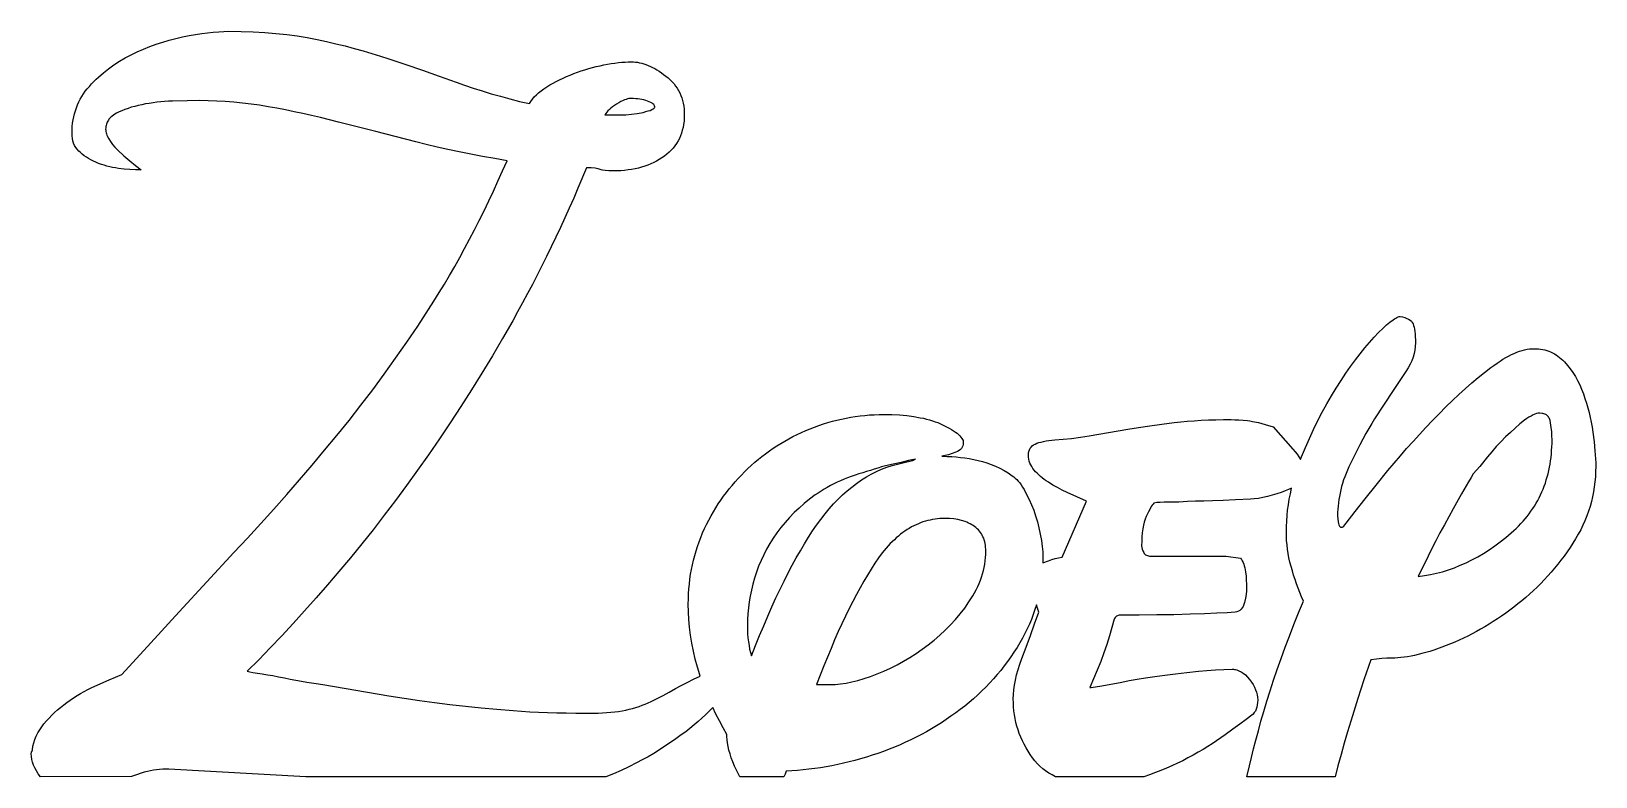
# Model space of a CAD drawing. Extents: x 23 to 173, y 20 to 91.
import ezdxf

# ---------------------------------------------------------------- set-up
doc = ezdxf.new("R2010")
doc.units = 0
doc.layers.add('CAMADA_1', color=18, linetype='CONTINUOUS')

msp = doc.modelspace()

# ---------------------------------------------------------------- linework, layer by layer
at = {"layer": 'CAMADA_1'}
for points in [[(119.34, 36.41), (119.19, 35.94), (119.03, 35.47), (118.86, 35.01), (118.67, 34.55), (118.47, 34.1), (118.25, 33.66), (118.02, 33.22), (117.77, 32.78), (117.49, 32.32), (117.2, 31.87), (116.9, 31.43), (116.59, 31), (116.27, 30.57), (115.94, 30.15), (115.6, 29.75), (115.25, 29.34), (114.89, 28.95), (114.52, 28.56), (114.14, 28.19), (113.75, 27.82), (113.35, 27.45), (112.94, 27.1), (112.52, 26.75), (112.08, 26.42), (111.64, 26.09), (111.19, 25.77), (110.74, 25.46), (110.28, 25.15), (109.81, 24.86), (109.34, 24.58), (108.86, 24.3), (108.37, 24.04), (107.87, 23.78), (107.37, 23.53), (106.86, 23.29), (106.34, 23.06), (105.82, 22.84), (105.29, 22.63), (104.76, 22.43), (104.21, 22.24), (103.67, 22.06), (103.12, 21.88), (102.57, 21.72), (102.03, 21.57), (101.48, 21.43), (100.93, 21.29), (100.39, 21.17), (99.84, 21.06), (99.29, 20.96), (98.75, 20.87), (98.2, 20.79), (97.65, 20.72), (97.11, 20.66), (96.56, 20.61), (96.02, 20.57), (95.47, 20.54), (95.37, 20.27), (95.24, 20.01), (91.06, 20.01), (90.8, 20.52), (90.56, 21.02), (90.39, 21.43), (90.24, 21.82), (90.12, 22.19), (90.02, 22.55), (89.94, 22.9), (89.88, 23.23), (89.84, 23.54), (89.83, 23.84), (89.83, 24.04), (89.46, 24.68), (89.11, 25.33), (88.78, 25.97), (88.47, 26.61), (88.14, 26.27), (87.8, 25.93), (87.44, 25.6), (87.07, 25.27), (86.69, 24.95), (86.29, 24.62), (85.89, 24.3), (85.47, 23.99), (84.95, 23.62), (84.44, 23.26), (83.91, 22.91), (83.38, 22.57), (82.84, 22.24), (82.3, 21.92), (81.75, 21.61), (81.19, 21.32), (80.47, 20.95), (79.74, 20.61), (79, 20.3), (78.27, 20.01), (49.66, 20.01), (36.6, 20.73), (36.3, 20.73), (36.01, 20.73), (35.72, 20.71), (35.43, 20.68), (35.14, 20.64), (34.85, 20.58), (34.55, 20.51), (34.26, 20.44), (33.97, 20.34), (33.5, 20.18), (33.04, 20.02), (24.35, 20.01), (24.14, 20.29), (23.97, 20.57), (23.82, 20.85), (23.7, 21.12), (23.6, 21.39), (23.53, 21.66), (23.49, 21.93), (23.48, 22.19), (23.49, 22.35), (23.51, 22.4), (23.53, 22.43), (23.55, 22.46), (23.56, 22.49), (23.58, 22.58), (23.64, 22.92), (23.72, 23.24), (23.82, 23.57), (23.95, 23.88), (24.1, 24.19), (24.28, 24.48), (24.47, 24.77), (24.69, 25.06), (24.93, 25.33), (25.18, 25.6), (25.43, 25.87), (25.7, 26.13), (25.98, 26.38), (26.27, 26.62), (26.57, 26.86), (26.88, 27.1), (27.2, 27.32), (27.52, 27.54), (27.85, 27.75), (28.18, 27.95), (28.52, 28.14), (28.86, 28.32), (29.2, 28.49), (29.55, 28.65), (30.9, 29.25), (32.13, 29.77), (34.87, 32.79), (37.57, 35.73), (40.21, 38.6), (42.81, 41.38), (44.09, 42.76), (45.36, 44.14), (46.61, 45.52), (47.84, 46.92), (49.06, 48.32), (50.26, 49.72), (51.45, 51.14), (52.63, 52.55), (53.78, 53.98), (54.92, 55.44), (56.04, 56.91), (57.14, 58.4), (58.23, 59.91), (59.29, 61.43), (60.34, 62.98), (61.37, 64.55), (61.88, 65.35), (62.38, 66.16), (62.88, 66.98), (63.37, 67.81), (63.86, 68.65), (64.34, 69.51), (64.81, 70.38), (65.28, 71.26), (65.75, 72.15), (66.21, 73.05), (66.66, 73.97), (67.11, 74.9), (67.55, 75.84), (67.99, 76.8), (68.43, 77.76), (68.85, 78.74), (67.68, 78.94), (66.52, 79.14), (65.4, 79.36), (64.3, 79.58), (63.22, 79.81), (62.18, 80.04), (61.15, 80.28), (60.16, 80.54), (56.34, 81.52), (52.77, 82.43), (51.06, 82.85), (50.21, 83.05), (49.37, 83.23), (48.54, 83.41), (47.71, 83.58), (46.89, 83.74), (46.07, 83.89), (45.25, 84.02), (44.44, 84.14), (43.62, 84.24), (42.8, 84.33), (41.98, 84.39), (41.16, 84.43), (40.34, 84.46), (39.51, 84.47), (38.33, 84.46), (36.94, 84.42), (36.56, 84.41), (36.19, 84.38), (35.82, 84.35), (35.45, 84.31), (35.09, 84.27), (34.73, 84.21), (34.37, 84.15), (34.02, 84.08), (33.67, 84.01), (33.34, 83.92), (33.02, 83.83), (32.71, 83.73), (32.41, 83.62), (32.13, 83.51), (31.85, 83.39), (31.59, 83.26), (31.35, 83.12), (31.15, 82.96), (31.05, 82.88), (30.97, 82.79), (30.89, 82.71), (30.83, 82.61), (30.77, 82.52), (30.71, 82.42), (30.67, 82.32), (30.64, 82.21), (30.61, 82.1), (30.59, 81.99), (30.58, 81.87), (30.57, 81.75), (30.58, 81.64), (30.59, 81.53), (30.61, 81.41), (30.64, 81.3), (30.69, 81.18), (30.74, 81.06), (30.86, 80.82), (31.03, 80.56), (31.23, 80.3), (31.46, 80.03), (31.74, 79.76), (32.31, 79.22), (32.88, 78.73), (33.43, 78.27), (33.97, 77.86), (33.43, 77.87), (32.89, 77.9), (32.34, 77.95), (31.79, 78.01), (31.51, 78.05), (31.23, 78.1), (30.96, 78.16), (30.69, 78.23), (30.43, 78.31), (30.16, 78.39), (29.9, 78.49), (29.65, 78.59), (29.4, 78.71), (29.16, 78.82), (28.94, 78.95), (28.73, 79.08), (28.52, 79.22), (28.34, 79.36), (28.16, 79.51), (28, 79.66), (27.85, 79.83), (27.72, 80), (27.61, 80.2), (27.52, 80.4), (27.45, 80.62), (27.4, 80.86), (27.37, 81.1), (27.37, 81.36), (27.37, 81.69), (27.39, 82.01), (27.42, 82.32), (27.47, 82.63), (27.53, 82.93), (27.6, 83.22), (27.68, 83.51), (27.78, 83.79), (27.89, 84.07), (28.01, 84.34), (28.15, 84.6), (28.29, 84.86), (28.46, 85.11), (28.63, 85.36), (28.82, 85.6), (29.02, 85.83), (29.23, 86.06), (29.44, 86.28), (29.66, 86.5), (29.89, 86.71), (30.35, 87.12), (30.84, 87.51), (31.35, 87.87), (31.88, 88.22), (32.43, 88.54), (33, 88.84), (33.59, 89.13), (34.18, 89.39), (34.78, 89.63), (35.39, 89.85), (36.01, 90.05), (36.63, 90.24), (37.27, 90.4), (37.91, 90.54), (38.54, 90.67), (39.15, 90.78), (39.74, 90.87), (40.3, 90.94), (40.84, 91), (41.36, 91.04), (41.85, 91.07), (42.33, 91.08), (43.5, 91.07), (44.64, 91.03), (45.74, 90.97), (46.81, 90.88), (47.84, 90.77), (48.84, 90.64), (49.8, 90.48), (50.27, 90.4), (50.73, 90.3), (51.64, 90.1), (52.53, 89.89), (53.4, 89.68), (54.27, 89.45), (55.12, 89.22), (55.95, 88.97), (56.77, 88.72), (57.58, 88.45), (59.19, 87.91), (60.79, 87.36), (62.39, 86.8), (63.99, 86.22), (64.81, 85.93), (65.63, 85.66), (66.48, 85.39), (67.35, 85.13), (68.23, 84.88), (69.13, 84.64), (70.05, 84.4), (70.99, 84.18), (71.12, 84.4), (71.28, 84.61), (71.45, 84.82), (71.65, 85.02), (71.86, 85.22), (72.1, 85.41), (72.36, 85.6), (72.64, 85.78), (72.94, 85.96), (73.24, 86.14), (73.55, 86.3), (73.87, 86.46), (74.19, 86.62), (74.53, 86.77), (74.87, 86.91), (75.22, 87.05), (75.57, 87.18), (75.92, 87.3), (76.28, 87.41), (76.64, 87.52), (77, 87.62), (77.36, 87.71), (77.72, 87.8), (78.08, 87.87), (78.79, 88), (79.14, 88.05), (79.47, 88.09), (79.79, 88.12), (80.11, 88.15), (80.41, 88.16), (80.71, 88.16), (80.9, 88.16), (81.1, 88.14), (81.3, 88.12), (81.5, 88.08), (81.7, 88.03), (81.9, 87.97), (82.1, 87.9), (82.31, 87.82), (82.52, 87.73), (82.73, 87.63), (82.94, 87.52), (83.15, 87.4), (83.36, 87.27), (83.58, 87.12), (83.79, 86.97), (84.01, 86.8), (84.22, 86.63), (84.42, 86.45), (84.6, 86.26), (84.78, 86.06), (84.93, 85.86), (85.08, 85.65), (85.21, 85.43), (85.32, 85.2), (85.42, 84.97), (85.51, 84.72), (85.59, 84.47), (85.65, 84.22), (85.7, 83.95), (85.73, 83.68), (85.75, 83.4), (85.76, 83.11), (85.75, 82.8), (85.73, 82.5), (85.69, 82.2), (85.64, 81.92), (85.57, 81.64), (85.49, 81.37), (85.4, 81.11), (85.29, 80.86), (85.16, 80.62), (85.02, 80.39), (84.86, 80.17), (84.69, 79.95), (84.51, 79.74), (84.31, 79.55), (84.09, 79.36), (83.86, 79.18), (83.62, 79.01), (83.37, 78.85), (83.11, 78.7), (82.85, 78.56), (82.57, 78.43), (82.29, 78.32), (81.99, 78.21), (81.69, 78.12), (81.38, 78.04), (81.06, 77.97), (80.73, 77.9), (80.39, 77.86), (80.05, 77.82), (79.69, 77.79), (79.33, 77.77), (78.96, 77.77), (78.55, 77.78), (78.22, 77.8), (77.95, 77.85), (77.84, 77.88), (77.74, 77.91), (77.65, 77.95), (77.53, 77.98), (77.4, 78), (77.25, 78.02), (76.88, 78.05), (76.43, 78.06), (75.62, 76.13), (75.21, 75.18), (74.79, 74.23), (74.37, 73.3), (73.94, 72.37), (73.51, 71.44), (73.07, 70.53), (72.62, 69.62), (72.18, 68.72), (71.72, 67.83), (71.27, 66.95), (70.8, 66.07), (70.34, 65.2), (69.86, 64.34), (69.39, 63.48), (68.42, 61.8), (67.45, 60.14), (66.46, 58.5), (65.46, 56.89), (64.46, 55.31), (63.44, 53.75), (62.41, 52.21), (61.37, 50.71), (60.32, 49.23), (59.27, 47.77), (58.21, 46.34), (57.14, 44.94), (56.07, 43.56), (55, 42.21), (53.91, 40.88), (52.82, 39.58), (51.73, 38.31), (50.64, 37.06), (49.54, 35.83), (48.45, 34.63), (47.36, 33.45), (46.26, 32.3), (45.17, 31.17), (44.08, 30.06), (44.31, 30.01), (44.62, 29.95), (45.49, 29.82), (46, 29.74), (46.53, 29.65), (47.07, 29.54), (47.62, 29.43), (48.18, 29.31), (48.72, 29.21), (49.24, 29.12), (49.76, 29.04), (50.65, 28.91), (51.27, 28.8), (57.58, 27.73), (59.04, 27.5), (60.5, 27.28), (61.95, 27.08), (63.41, 26.9), (64.88, 26.74), (66.38, 26.59), (67.89, 26.45), (69.44, 26.32), (70.22, 26.26), (71.03, 26.21), (71.86, 26.17), (72.72, 26.14), (73.59, 26.11), (74.48, 26.09), (75.4, 26.08), (76.33, 26.08), (77.11, 26.08), (77.54, 26.08), (77.96, 26.1), (78.36, 26.12), (78.75, 26.15), (79.13, 26.19), (79.49, 26.24), (79.84, 26.3), (80.17, 26.37), (80.5, 26.45), (80.82, 26.53), (81.13, 26.62), (81.44, 26.72), (81.74, 26.83), (82.03, 26.94), (82.32, 27.06), (82.6, 27.19), (83.17, 27.47), (83.74, 27.77), (84.33, 28.08), (84.93, 28.41), (85.46, 28.7), (86.02, 28.99), (86.63, 29.3), (87.27, 29.61), (87.14, 30.03), (87.02, 30.45), (86.81, 31.22), (86.63, 31.99), (86.48, 32.75), (86.36, 33.51), (86.26, 34.26), (86.2, 35), (86.15, 35.74), (86.14, 36.47), (86.15, 36.96), (86.17, 37.44), (86.2, 37.91), (86.24, 38.38), (86.29, 38.84), (86.36, 39.31), (86.44, 39.76), (86.53, 40.21), (86.63, 40.66), (86.75, 41.1), (86.88, 41.54), (87.02, 41.97), (87.17, 42.4), (87.33, 42.83), (87.51, 43.25), (87.7, 43.66), (87.89, 44.07), (88.1, 44.47), (88.31, 44.87), (88.54, 45.26), (88.77, 45.64), (89, 46.02), (89.25, 46.39), (89.51, 46.75), (89.77, 47.1), (90.04, 47.45), (90.32, 47.79), (90.6, 48.13), (90.9, 48.45), (91.2, 48.77), (91.51, 49.09), (91.82, 49.4), (92.15, 49.69), (92.48, 49.99), (92.82, 50.27), (93.16, 50.54), (93.51, 50.81), (93.87, 51.07), (94.23, 51.32), (94.59, 51.56), (94.97, 51.79), (95.35, 52.01), (95.73, 52.23), (96.12, 52.44), (96.52, 52.64), (96.93, 52.83), (97.34, 53.01), (97.75, 53.18), (98.17, 53.35), (98.6, 53.5), (99.02, 53.65), (99.45, 53.78), (99.88, 53.9), (100.31, 54.01), (100.75, 54.11), (101.19, 54.2), (101.63, 54.28), (102.07, 54.35), (102.52, 54.41), (102.97, 54.46), (103.42, 54.5), (103.88, 54.52), (104.34, 54.54), (104.8, 54.54), (105.56, 54.53), (106.28, 54.5), (106.98, 54.44), (107.64, 54.35), (108.26, 54.24), (108.57, 54.18), (108.86, 54.11), (109.14, 54.03), (109.42, 53.95), (109.69, 53.86), (109.95, 53.77), (110.51, 53.5), (111.01, 53.25), (111.23, 53.12), (111.43, 52.99), (111.61, 52.87), (111.77, 52.75), (111.91, 52.63), (112.03, 52.51), (112.14, 52.39), (112.22, 52.27), (112.29, 52.16), (112.34, 52.05), (112.37, 51.93), (112.37, 51.82), (112.36, 51.68), (112.33, 51.55), (112.27, 51.43), (112.19, 51.31), (112.09, 51.21), (111.96, 51.11), (111.82, 51.03), (111.65, 50.95), (111.29, 50.82), (110.95, 50.71), (110.63, 50.62), (110.33, 50.56), (110.43, 50.56), (110.84, 50.55), (111.26, 50.54), (111.68, 50.51), (112.1, 50.46), (112.51, 50.41), (112.94, 50.34), (113.36, 50.26), (113.78, 50.17), (114.21, 50.06), (114.62, 49.94), (115.04, 49.79), (115.45, 49.61), (115.85, 49.42), (116.25, 49.21), (116.65, 48.97), (117.04, 48.71), (117.18, 48.61), (117.33, 48.49), (117.47, 48.35), (117.61, 48.19), (117.75, 48.02), (117.89, 47.83), (118.02, 47.63), (118.16, 47.4), (118.41, 46.93), (118.65, 46.44), (118.88, 45.94), (119.08, 45.41), (119.26, 44.87), (119.43, 44.31), (119.58, 43.73), (119.71, 43.13), (119.82, 42.54), (119.89, 41.97), (119.94, 41.44), (119.95, 40.94), (119.95, 40.4), (120.48, 40.6), (120.8, 40.72), (121.13, 40.81), (121.46, 40.89), (121.79, 40.94), (124.13, 46.29), (122.28, 47.11), (121.8, 47.34), (121.34, 47.57), (120.9, 47.82), (120.48, 48.08), (120.28, 48.22), (120.09, 48.36), (119.9, 48.5), (119.73, 48.64), (119.56, 48.79), (119.41, 48.94), (119.26, 49.09), (119.12, 49.25), (119, 49.41), (118.89, 49.58), (118.8, 49.74), (118.72, 49.92), (118.66, 50.1), (118.62, 50.28), (118.6, 50.47), (118.59, 50.66), (118.6, 50.85), (118.63, 51.02), (118.68, 51.17), (118.75, 51.32), (118.83, 51.44), (118.94, 51.55), (119.07, 51.65), (119.22, 51.73), (119.39, 51.8), (119.57, 51.86), (119.78, 51.92), (120.01, 51.97), (120.26, 52.02), (120.52, 52.06), (120.81, 52.09), (121.11, 52.12), (121.9, 52.18), (122.7, 52.26), (123.53, 52.37), (124.37, 52.51), (128.06, 53.14), (129.08, 53.3), (130.16, 53.46), (131.29, 53.62), (132.48, 53.77), (133.1, 53.84), (133.73, 53.9), (134.39, 53.95), (135.06, 53.99), (135.75, 54.02), (136.45, 54.04), (137.18, 54.06), (137.92, 54.06), (138.27, 54.05), (138.65, 54.04), (139.05, 54.01), (139.48, 53.96), (139.71, 53.93), (139.96, 53.89), (140.52, 53.77), (141.17, 53.6), (141.91, 53.38), (143.8, 51.24), (144.01, 50.99), (144.21, 50.75), (144.38, 50.5), (144.53, 50.26), (144.62, 50.51), (144.99, 51.4), (145.37, 52.27), (145.77, 53.13), (146.17, 53.96), (146.59, 54.77), (147.03, 55.55), (147.47, 56.32), (147.93, 57.07), (148.39, 57.79), (148.85, 58.47), (149.31, 59.13), (149.76, 59.75), (150.21, 60.34), (150.66, 60.89), (151.11, 61.42), (151.55, 61.91), (151.97, 62.36), (152.37, 62.75), (152.73, 63.08), (153.05, 63.36), (153.35, 63.58), (153.48, 63.67), (153.61, 63.74), (153.73, 63.8), (153.84, 63.85), (153.94, 63.88), (154.04, 63.9), (154.27, 63.85), (154.49, 63.79), (154.68, 63.71), (154.84, 63.63), (154.98, 63.53), (155.1, 63.43), (155.19, 63.31), (155.26, 63.18), (155.31, 63.03), (155.36, 62.86), (155.4, 62.67), (155.43, 62.45), (155.45, 62.21), (155.47, 61.95), (155.48, 61.67), (155.49, 61.37), (155.47, 61.03), (155.43, 60.69), (155.36, 60.35), (155.26, 60.01), (155.13, 59.67), (154.98, 59.33), (154.79, 58.99), (154.58, 58.65), (153.38, 56.84), (151.59, 54.13), (151.32, 53.68), (151.04, 53.21), (150.76, 52.72), (150.47, 52.2), (150.18, 51.66), (149.89, 51.09), (149.29, 49.87), (149.14, 49.56), (149, 49.24), (148.87, 48.92), (148.75, 48.61), (148.64, 48.3), (148.54, 47.98), (148.45, 47.67), (148.37, 47.36), (148.3, 47.05), (148.24, 46.74), (148.18, 46.43), (148.14, 46.12), (148.11, 45.81), (148.08, 45.51), (148.07, 45.2), (148.06, 44.89), (148.08, 44.61), (148.11, 44.31), (148.14, 44.16), (148.19, 44.02), (148.25, 43.91), (148.34, 43.81), (148.52, 43.81), (148.54, 43.81), (148.57, 43.83), (148.65, 43.9), (148.75, 44.01), (148.88, 44.17), (149.74, 45.3), (150.69, 46.51), (151.73, 47.81), (152.86, 49.19), (153.45, 49.9), (154.05, 50.6), (154.65, 51.29), (155.26, 51.98), (155.87, 52.65), (156.49, 53.32), (157.12, 53.97), (157.75, 54.62), (158.38, 55.26), (159.01, 55.87), (159.63, 56.45), (160.25, 57.01), (160.86, 57.55), (161.47, 58.06), (162.08, 58.55), (162.68, 59.01), (162.98, 59.23), (163.27, 59.44), (163.56, 59.63), (163.84, 59.81), (164.11, 59.97), (164.38, 60.12), (164.65, 60.25), (164.91, 60.37), (165.16, 60.48), (165.41, 60.57), (165.66, 60.65), (165.9, 60.71), (166.13, 60.76), (166.36, 60.8), (166.58, 60.82), (166.8, 60.82), (167.01, 60.82), (167.22, 60.8), (167.43, 60.78), (167.63, 60.74), (167.82, 60.7), (168.01, 60.65), (168.2, 60.58), (168.38, 60.51), (168.56, 60.42), (168.74, 60.33), (168.91, 60.22), (169.07, 60.11), (169.24, 59.99), (169.39, 59.85), (169.55, 59.71), (169.7, 59.56), (169.98, 59.23), (170.25, 58.89), (170.5, 58.54), (170.74, 58.16), (170.95, 57.78), (171.16, 57.38), (171.34, 56.96), (171.51, 56.52), (171.66, 56.08), (171.8, 55.63), (171.93, 55.18), (172.05, 54.73), (172.16, 54.26), (172.25, 53.8), (172.34, 53.33), (172.41, 52.86), (172.53, 51.94), (172.61, 51.09), (172.67, 50.31), (172.68, 49.95), (172.68, 49.6), (172.67, 49.1), (172.65, 48.61), (172.61, 48.13), (172.55, 47.65), (172.47, 47.17), (172.38, 46.7), (172.27, 46.24), (172.14, 45.78), (172, 45.32), (171.83, 44.87), (171.66, 44.42), (171.46, 43.98), (171.25, 43.55), (171.02, 43.12), (170.77, 42.69), (170.51, 42.27), (170.24, 41.85), (169.95, 41.45), (169.66, 41.04), (169.37, 40.65), (169.06, 40.26), (168.75, 39.88), (168.44, 39.51), (168.11, 39.15), (167.78, 38.79), (167.44, 38.44), (167.1, 38.09), (166.74, 37.75), (166.38, 37.42), (166.02, 37.1), (165.64, 36.79), (165.26, 36.48), (164.88, 36.18), (164.49, 35.88), (164.1, 35.6), (163.71, 35.32), (163.31, 35.06), (162.91, 34.8), (162.52, 34.55), (162.12, 34.3), (161.71, 34.07), (161.31, 33.85), (160.9, 33.63), (160.49, 33.42), (160.08, 33.22), (159.67, 33.03), (159.25, 32.85), (158.83, 32.67), (158.01, 32.36), (157.23, 32.08), (156.85, 31.96), (156.48, 31.85), (156.11, 31.75), (155.76, 31.66), (155.41, 31.58), (155.07, 31.51), (154.74, 31.45), (154.42, 31.4), (154.11, 31.37), (153.81, 31.34), (153.51, 31.32), (153.22, 31.32), (152.76, 31.31), (152.27, 31.27), (151.76, 31.22), (151.23, 31.14), (150.58, 29.25), (150, 27.48), (149.48, 25.83), (149.01, 24.3), (148.7, 23.21), (148.39, 22.13), (148.1, 21.06), (147.83, 20.01), (139.41, 20.01), (139.65, 21.04), (139.84, 21.84), (140.04, 22.66), (140.27, 23.51), (140.51, 24.39), (140.76, 25.3), (141.04, 26.24), (141.33, 27.2), (141.64, 28.19), (141.96, 29.21), (142.31, 30.24), (142.68, 31.29), (143.06, 32.35), (143.47, 33.42), (143.9, 34.52), (144.34, 35.62), (144.81, 36.75), (144.63, 37.16), (144.46, 37.57), (144.3, 37.98), (144.15, 38.39), (144.01, 38.8), (143.87, 39.22), (143.75, 39.63), (143.63, 40.05), (143.52, 40.47), (143.43, 40.89), (143.35, 41.3), (143.29, 41.71), (143.24, 42.13), (143.2, 42.54), (143.18, 42.95), (143.18, 43.36), (143.18, 43.87), (143.21, 44.39), (143.25, 44.91), (143.3, 45.42), (143.37, 45.94), (143.45, 46.46), (143.56, 46.98), (143.67, 47.51), (143.38, 47.38), (143.07, 47.26), (142.67, 47.12), (142.26, 46.98), (141.82, 46.85), (141.37, 46.72), (140.93, 46.62), (140.51, 46.54), (140.12, 46.5), (139.77, 46.48), (138.34, 46.4), (137.15, 46.34), (136.15, 46.3), (135.3, 46.29), (134.52, 46.27), (133.74, 46.24), (132.92, 46.2), (132, 46.19), (131.54, 46.18), (131.15, 46.17), (130.81, 46.14), (130.54, 46.09), (130.46, 46.01), (130.38, 45.9), (130.3, 45.78), (130.21, 45.63), (130.02, 45.27), (129.81, 44.83), (129.71, 44.57), (129.62, 44.29), (129.54, 43.98), (129.48, 43.64), (129.43, 43.27), (129.4, 42.88), (129.38, 42.46), (129.37, 42.01), (129.38, 41.86), (129.42, 41.71), (129.48, 41.55), (129.57, 41.38), (129.62, 41.3), (129.68, 41.23), (129.75, 41.17), (129.83, 41.13), (129.92, 41.09), (130.02, 41.06), (130.13, 41.05), (130.25, 41.04), (137.44, 41.04), (138.8, 40.85), (138.89, 40.72), (138.97, 40.58), (139.05, 40.43), (139.11, 40.28), (139.17, 40.11), (139.22, 39.93), (139.25, 39.74), (139.28, 39.53), (139.33, 39.13), (139.36, 38.74), (139.37, 38.38), (139.38, 38.03), (139.37, 37.72), (139.33, 37.38), (139.27, 37.02), (139.19, 36.62), (139.13, 36.42), (139.06, 36.25), (138.97, 36.1), (138.87, 35.98), (138.75, 35.87), (138.62, 35.79), (138.47, 35.73), (138.31, 35.7), (137.53, 35.65), (136.55, 35.6), (135.37, 35.55), (133.99, 35.5), (132.46, 35.46), (130.84, 35.43), (129.13, 35.41), (127.33, 35.4), (127.24, 35.4), (127.15, 35.38), (127.07, 35.35), (126.99, 35.31), (126.92, 35.25), (126.86, 35.19), (126.8, 35.11), (126.75, 35.02), (126.54, 34.23), (126.31, 33.44), (126.06, 32.63), (125.78, 31.81), (125.47, 30.98), (125.15, 30.16), (124.79, 29.33), (124.42, 28.51), (124.55, 28.51), (124.75, 28.54), (125.38, 28.64), (126.28, 28.81), (127.48, 29.04), (128.18, 29.17), (128.94, 29.3), (129.76, 29.43), (130.65, 29.56), (131.6, 29.69), (132.61, 29.82), (133.68, 29.94), (134.81, 30.06), (135.6, 30.15), (136.42, 30.21), (137.23, 30.24), (138.02, 30.26), (138.13, 30.25), (138.24, 30.24), (138.34, 30.22), (138.45, 30.19), (138.66, 30.12), (138.87, 30.01), (139.07, 29.88), (139.28, 29.71), (139.48, 29.51), (139.67, 29.28), (139.85, 29.04), (140.01, 28.8), (140.15, 28.56), (140.25, 28.31), (140.34, 28.07), (140.4, 27.83), (140.44, 27.58), (140.45, 27.34), (140.44, 27.08), (140.41, 26.85), (140.37, 26.63), (140.3, 26.44), (140.22, 26.27), (140.12, 26.12), (140, 25.99), (139.87, 25.88), (139.34, 25.47), (138.75, 25.02), (138.08, 24.53), (137.34, 23.99), (136.94, 23.71), (136.53, 23.43), (136.11, 23.16), (135.68, 22.88), (135.23, 22.61), (134.76, 22.34), (134.28, 22.07), (133.79, 21.8), (133.29, 21.54), (132.79, 21.29), (132.27, 21.05), (131.75, 20.82), (131.22, 20.61), (130.69, 20.4), (130.14, 20.2), (129.59, 20.01), (121.15, 20.01), (120.83, 20.18), (120.52, 20.36), (120.22, 20.56), (119.94, 20.77), (119.68, 21.01), (119.43, 21.25), (119.2, 21.52), (118.98, 21.8), (118.75, 22.12), (118.54, 22.44), (118.35, 22.77), (118.17, 23.1), (118, 23.44), (117.85, 23.78), (117.71, 24.12), (117.59, 24.47), (117.48, 24.83), (117.39, 25.19), (117.31, 25.55), (117.25, 25.92), (117.19, 26.29), (117.16, 26.67), (117.14, 27.05), (117.13, 27.44), (117.14, 27.86), (117.18, 28.3), (117.25, 28.75), (117.34, 29.22), (117.45, 29.71), (117.59, 30.22), (117.76, 30.74), (117.96, 31.28), (118.37, 32.37), (118.77, 33.47), (119.17, 34.58), (119.56, 35.7), (119.45, 36.07)], [(80.61, 84.67), (80.48, 84.66), (80.35, 84.63), (80.2, 84.59), (80.04, 84.53), (79.87, 84.46), (79.69, 84.37), (79.5, 84.26), (79.3, 84.13), (79.1, 84), (78.92, 83.87), (78.75, 83.74), (78.61, 83.61), (78.47, 83.48), (78.36, 83.36), (78.26, 83.23), (78.18, 83.11), (79.64, 83.11), (79.91, 83.11), (80.18, 83.13), (80.72, 83.17), (81.27, 83.25), (81.82, 83.35), (82.09, 83.42), (82.31, 83.48), (82.5, 83.54), (82.66, 83.61), (82.78, 83.68), (82.87, 83.75), (82.92, 83.82), (82.94, 83.85), (82.94, 83.89), (82.93, 83.96), (82.9, 84.03), (82.85, 84.1), (82.77, 84.17), (82.68, 84.23), (82.56, 84.3), (82.42, 84.36), (82.26, 84.42), (82.09, 84.48), (81.91, 84.53), (81.72, 84.57), (81.53, 84.6), (81.34, 84.63), (81.13, 84.65), (80.92, 84.66), (80.71, 84.67)], [(155.76, 39.1), (156.34, 39.18), (156.93, 39.28), (157.5, 39.41), (158.08, 39.56), (158.65, 39.74), (159.21, 39.94), (159.77, 40.17), (160.33, 40.41), (160.88, 40.69), (161.43, 40.98), (161.97, 41.3), (162.51, 41.65), (163.05, 42.02), (163.58, 42.41), (164.1, 42.82), (164.63, 43.26), (164.87, 43.48), (165.1, 43.69), (165.32, 43.91), (165.54, 44.14), (165.75, 44.36), (165.95, 44.6), (166.14, 44.83), (166.33, 45.07), (166.51, 45.32), (166.68, 45.57), (166.84, 45.82), (167, 46.08), (167.15, 46.34), (167.29, 46.61), (167.42, 46.88), (167.55, 47.16), (167.66, 47.44), (167.77, 47.72), (167.88, 48.01), (167.97, 48.3), (168.06, 48.6), (168.14, 48.9), (168.21, 49.2), (168.28, 49.51), (168.33, 49.82), (168.38, 50.14), (168.42, 50.46), (168.46, 50.79), (168.48, 51.12), (168.5, 51.45), (168.52, 51.79), (168.52, 52.13), (168.51, 52.51), (168.49, 52.9), (168.44, 53.32), (168.38, 53.76), (168.34, 53.98), (168.31, 54.07), (168.27, 54.16), (168.22, 54.24), (168.17, 54.32), (168.12, 54.38), (168.06, 54.44), (167.99, 54.5), (167.91, 54.54), (167.83, 54.58), (167.75, 54.61), (167.65, 54.64), (167.56, 54.65), (167.34, 54.67), (167.2, 54.66), (167.05, 54.63), (166.88, 54.57), (166.71, 54.5), (166.52, 54.4), (166.32, 54.29), (166.12, 54.15), (165.89, 53.99), (165.44, 53.64), (164.99, 53.25), (164.54, 52.84), (164.08, 52.41), (163.64, 51.95), (163.2, 51.48), (162.78, 51), (162.36, 50.51), (161.62, 49.6), (161.01, 48.88), (160.8, 48.55), (160.54, 48.13), (159.88, 46.98), (159.08, 45.56), (158.25, 44.03), (157.83, 43.25), (157.43, 42.5), (157.06, 41.76), (156.71, 41.05)], [(105.57, 49.69), (106.59, 49.95), (107.52, 50.17), (107.69, 50.25), (107.75, 50.26), (107.81, 50.27), (107.47, 50.21), (107.13, 50.15), (106.79, 50.07), (106.45, 49.98), (105.68, 49.82), (104.94, 49.64), (104.58, 49.54), (104.23, 49.43), (103.88, 49.32), (103.53, 49.2), (103.15, 49.1), (102.77, 48.99), (102.4, 48.88), (102.04, 48.76), (101.68, 48.64), (101.33, 48.51), (100.99, 48.37), (100.65, 48.23), (100.33, 48.08), (100.01, 47.93), (99.69, 47.76), (99.39, 47.6), (99.09, 47.42), (98.8, 47.25), (98.51, 47.06), (98.24, 46.87), (97.7, 46.47), (97.19, 46.06), (96.7, 45.63), (96.23, 45.19), (95.79, 44.74), (95.37, 44.26), (94.97, 43.78), (94.59, 43.27), (94.24, 42.76), (93.91, 42.24), (93.61, 41.71), (93.33, 41.17), (93.08, 40.63), (92.85, 40.08), (92.64, 39.52), (92.46, 38.95), (92.3, 38.38), (92.16, 37.81), (92.04, 37.24), (91.95, 36.68), (91.87, 36.12), (91.82, 35.55), (91.79, 34.99), (91.78, 34.43), (91.78, 34.03), (91.8, 33.63), (91.83, 33.25), (91.87, 32.88), (91.93, 32.52), (91.99, 32.17), (92.07, 31.84), (92.17, 31.52), (92.55, 32.51), (92.94, 33.48), (93.33, 34.41), (93.72, 35.32), (94.11, 36.2), (94.5, 37.05), (94.89, 37.88), (95.27, 38.67), (95.66, 39.44), (96.05, 40.17), (96.44, 40.88), (96.83, 41.56), (97.22, 42.22), (97.61, 42.84), (97.99, 43.44), (98.38, 44), (98.78, 44.54), (99.18, 45.06), (99.58, 45.55), (100, 46.02), (100.42, 46.46), (100.85, 46.87), (101.29, 47.27), (101.74, 47.63), (102.19, 47.98), (102.65, 48.3), (103.12, 48.59), (103.59, 48.86), (104.08, 49.1), (104.57, 49.32), (105.07, 49.52)], [(110.63, 44.63), (110.38, 44.63), (110.14, 44.62), (109.91, 44.6), (109.67, 44.57), (109.44, 44.53), (109.21, 44.48), (108.98, 44.43), (108.75, 44.37), (108.52, 44.3), (108.3, 44.22), (108.08, 44.13), (107.86, 44.03), (107.64, 43.93), (107.43, 43.82), (107.22, 43.69), (107.01, 43.57), (106.8, 43.43), (106.59, 43.28), (106.39, 43.13), (106.19, 42.96), (105.98, 42.79), (105.79, 42.61), (105.4, 42.23), (105.02, 41.81), (104.64, 41.36), (104.28, 40.88), (103.92, 40.36), (103.57, 39.81), (103.22, 39.24), (102.87, 38.65), (102.52, 38.03), (102.17, 37.39), (101.82, 36.73), (101.47, 36.04), (101.13, 35.33), (100.78, 34.6), (100.44, 33.84), (100.09, 33.06), (99.75, 32.25), (99.41, 31.42), (99.06, 30.57), (98.72, 29.7), (98.38, 28.8), (99.65, 28.8), (99.89, 28.8), (100.14, 28.81), (100.66, 28.86), (101.19, 28.94), (101.75, 29.05), (102.32, 29.2), (102.92, 29.37), (103.53, 29.58), (104.16, 29.82), (104.8, 30.08), (105.43, 30.37), (106.05, 30.68), (106.67, 31.02), (107.27, 31.38), (107.86, 31.76), (108.45, 32.16), (109.02, 32.59), (109.58, 33.03), (110.12, 33.5), (110.64, 33.98), (111.14, 34.48), (111.61, 35), (112.06, 35.54), (112.5, 36.09), (112.91, 36.67), (113.1, 36.96), (113.28, 37.25), (113.45, 37.55), (113.61, 37.84), (113.75, 38.14), (113.89, 38.44), (114, 38.74), (114.11, 39.05), (114.21, 39.35), (114.29, 39.66), (114.36, 39.97), (114.41, 40.27), (114.46, 40.58), (114.49, 40.9), (114.51, 41.21), (114.51, 41.52), (114.51, 41.72), (114.5, 41.9), (114.47, 42.08), (114.45, 42.25), (114.41, 42.42), (114.36, 42.58), (114.31, 42.74), (114.24, 42.89), (114.17, 43.03), (114.09, 43.16), (114.01, 43.3), (113.91, 43.42), (113.81, 43.54), (113.69, 43.65), (113.57, 43.76), (113.44, 43.86), (113.31, 43.95), (113.17, 44.04), (113.02, 44.12), (112.87, 44.2), (112.71, 44.27), (112.55, 44.33), (112.2, 44.44), (111.84, 44.52), (111.46, 44.59), (111.05, 44.62)]]:
    msp.add_lwpolyline(points, close=True, dxfattribs=at)

doc.saveas('drawing.dxf')
